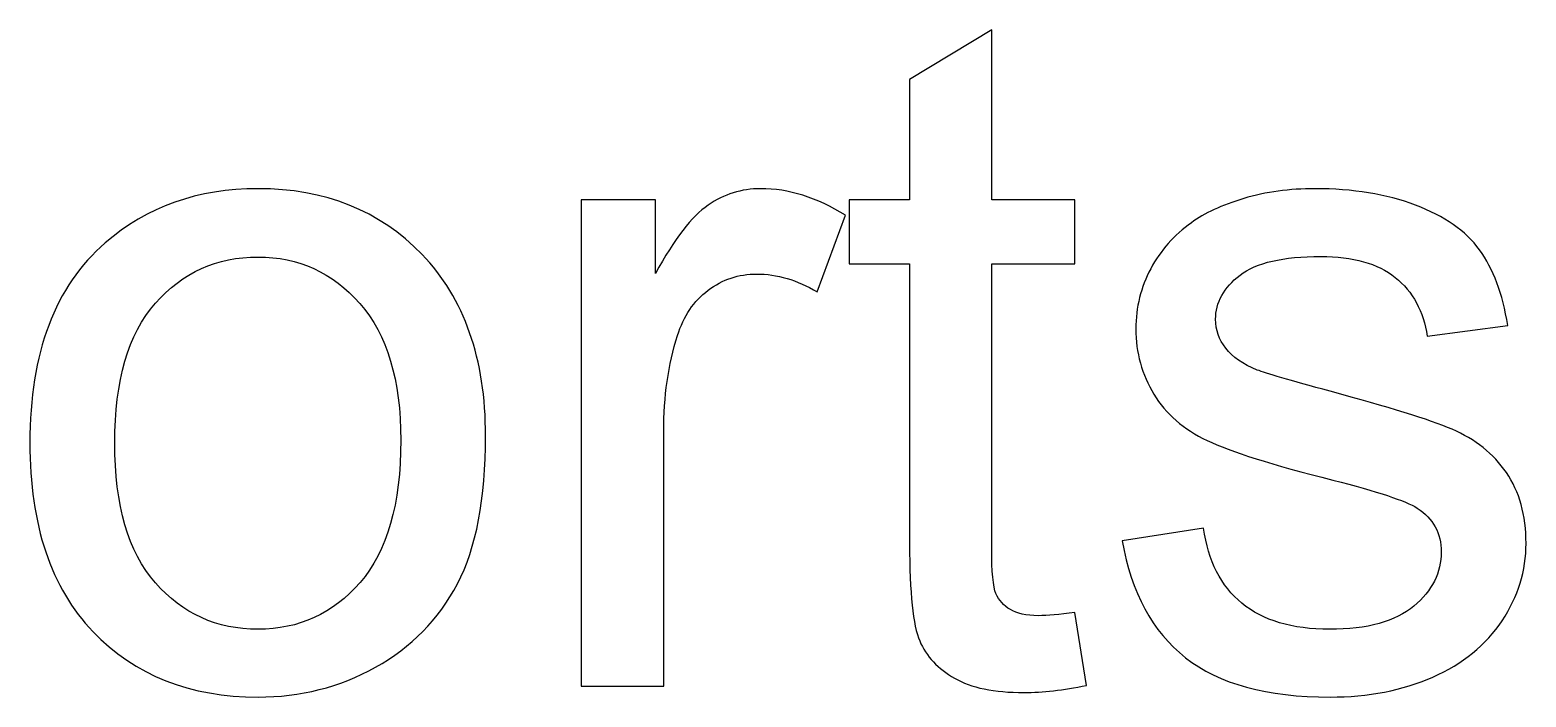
# Model space of a CAD drawing. Header units: centimetres. Extents: x -233 to -82, y 123 to 153.
# Drawn here: x -162.544 to -161.982, y 149.132 to 149.383 of the extents above; entities that cross this region are included whole.
import ezdxf

# ---------------------------------------------------------------- set-up
doc = ezdxf.new("R2010")
doc.units = ezdxf.units.CM
doc.header["$MEASUREMENT"] = 0
doc.layers.add('layer 1', color=7, linetype='Continuous')

msp = doc.modelspace()

# ---------------------------------------------------------------- linework, layer by layer
at = {"layer": 'layer 1'}
for points, knots in [([(-162.1513, 149.16365), (-162.1513, 149.16365), (-162.1469, 149.13625), (-162.1469, 149.13625), (-162.1469, 149.13625), (-162.1556, 149.13445), (-162.1634, 149.13355), (-162.1703, 149.13355), (-162.1703, 149.13355), (-162.1816, 149.13355), (-162.1903, 149.13535), (-162.1965, 149.13895), (-162.1965, 149.13895), (-162.2027, 149.14245), (-162.2071, 149.14715), (-162.2096, 149.15295), (-162.2096, 149.15295), (-162.2121, 149.15875), (-162.2134, 149.17095), (-162.2134, 149.18955), (-162.2134, 149.18955), (-162.2134, 149.18955), (-162.2134, 149.29475), (-162.2134, 149.29475), (-162.2134, 149.29475), (-162.2134, 149.29475), (-162.2361, 149.29475), (-162.2361, 149.29475), (-162.2361, 149.29475), (-162.2361, 149.29475), (-162.2361, 149.31885), (-162.2361, 149.31885), (-162.2361, 149.31885), (-162.2361, 149.31885), (-162.2134, 149.31885), (-162.2134, 149.31885), (-162.2134, 149.31885), (-162.2134, 149.31885), (-162.2134, 149.36415), (-162.2134, 149.36415), (-162.2134, 149.36415), (-162.2134, 149.36415), (-162.1825, 149.38275), (-162.1825, 149.38275), (-162.1825, 149.38275), (-162.1825, 149.38275), (-162.1825, 149.31885), (-162.1825, 149.31885), (-162.1825, 149.31885), (-162.1825, 149.31885), (-162.1513, 149.31885), (-162.1513, 149.31885), (-162.1513, 149.31885), (-162.1513, 149.31885), (-162.1513, 149.29475), (-162.1513, 149.29475), (-162.1513, 149.29475), (-162.1513, 149.29475), (-162.1825, 149.29475), (-162.1825, 149.29475), (-162.1825, 149.29475), (-162.1825, 149.29475), (-162.1825, 149.18775), (-162.1825, 149.18775), (-162.1825, 149.18775), (-162.1825, 149.17895), (-162.182, 149.17325), (-162.1809, 149.17075), (-162.1809, 149.17075), (-162.1798, 149.16825), (-162.178, 149.16625), (-162.1755, 149.16475), (-162.1755, 149.16475), (-162.173, 149.16325), (-162.1695, 149.16245), (-162.165, 149.16245), (-162.165, 149.16245), (-162.1615, 149.16245), (-162.157, 149.16285), (-162.1513, 149.16365)], [0, 0, 0, 0, 0.047619, 0.047619, 0.047619, 0.047619, 0.095238, 0.095238, 0.095238, 0.095238, 0.142857, 0.142857, 0.142857, 0.142857, 0.190476, 0.190476, 0.190476, 0.190476, 0.238095, 0.238095, 0.238095, 0.238095, 0.285714, 0.285714, 0.285714, 0.285714, 0.333333, 0.333333, 0.333333, 0.333333, 0.380952, 0.380952, 0.380952, 0.380952, 0.428571, 0.428571, 0.428571, 0.428571, 0.47619, 0.47619, 0.47619, 0.47619, 0.52381, 0.52381, 0.52381, 0.52381, 0.571429, 0.571429, 0.571429, 0.571429, 0.619048, 0.619048, 0.619048, 0.619048, 0.666667, 0.666667, 0.666667, 0.666667, 0.714286, 0.714286, 0.714286, 0.714286, 0.761905, 0.761905, 0.761905, 0.761905, 0.809524, 0.809524, 0.809524, 0.809524, 0.857143, 0.857143, 0.857143, 0.857143, 0.904762, 0.904762, 0.904762, 0.904762, 1, 1, 1, 1]), ([(-162.5443, 149.22745), (-162.5443, 149.26135), (-162.5349, 149.28635), (-162.516, 149.30265), (-162.516, 149.30265), (-162.5003, 149.31625), (-162.4811, 149.32305), (-162.4585, 149.32305), (-162.4585, 149.32305), (-162.4334, 149.32305), (-162.4128, 149.31485), (-162.3968, 149.29835), (-162.3968, 149.29835), (-162.3809, 149.28185), (-162.3729, 149.25905), (-162.3729, 149.23005), (-162.3729, 149.23005), (-162.3729, 149.20645), (-162.3764, 149.18795), (-162.3835, 149.17445), (-162.3835, 149.17445), (-162.3906, 149.16095), (-162.4008, 149.15055), (-162.4143, 149.14305), (-162.4143, 149.14305), (-162.4278, 149.13555), (-162.4426, 149.13185), (-162.4585, 149.13185), (-162.4585, 149.13185), (-162.4841, 149.13185), (-162.5048, 149.14005), (-162.5206, 149.15645), (-162.5206, 149.15645), (-162.5364, 149.17285), (-162.5443, 149.19655), (-162.5443, 149.22745)], [0, 0, 0, 0, 0.1, 0.1, 0.1, 0.1, 0.2, 0.2, 0.2, 0.2, 0.3, 0.3, 0.3, 0.3, 0.4, 0.4, 0.4, 0.4, 0.5, 0.5, 0.5, 0.5, 0.6, 0.6, 0.6, 0.6, 0.7, 0.7, 0.7, 0.7, 0.8, 0.8, 0.8, 0.8, 1, 1, 1, 1]), ([(-162.3369, 149.13595), (-162.3369, 149.13595), (-162.3369, 149.31885), (-162.3369, 149.31885), (-162.3369, 149.31885), (-162.3369, 149.31885), (-162.309, 149.31885), (-162.309, 149.31885), (-162.309, 149.31885), (-162.309, 149.31885), (-162.309, 149.29115), (-162.309, 149.29115), (-162.309, 149.29115), (-162.3019, 149.30415), (-162.2953, 149.31275), (-162.2892, 149.31685), (-162.2892, 149.31685), (-162.2832, 149.32095), (-162.2766, 149.32305), (-162.2694, 149.32305), (-162.2694, 149.32305), (-162.2589, 149.32305), (-162.2483, 149.31975), (-162.2375, 149.31305), (-162.2375, 149.31305), (-162.2375, 149.31305), (-162.2482, 149.28425), (-162.2482, 149.28425), (-162.2482, 149.28425), (-162.2557, 149.28875), (-162.2633, 149.29095), (-162.2709, 149.29095), (-162.2709, 149.29095), (-162.2777, 149.29095), (-162.2838, 149.28895), (-162.2892, 149.28485), (-162.2892, 149.28485), (-162.2946, 149.28075), (-162.2984, 149.27515), (-162.3007, 149.26785), (-162.3007, 149.26785), (-162.3042, 149.25685), (-162.3059, 149.24485), (-162.3059, 149.23175), (-162.3059, 149.23175), (-162.3059, 149.23175), (-162.3059, 149.13595), (-162.3059, 149.13595), (-162.3059, 149.13595), (-162.3059, 149.13595), (-162.3369, 149.13595), (-162.3369, 149.13595)], [0, 0, 0, 0, 0.071429, 0.071429, 0.071429, 0.071429, 0.142857, 0.142857, 0.142857, 0.142857, 0.214286, 0.214286, 0.214286, 0.214286, 0.285714, 0.285714, 0.285714, 0.285714, 0.357143, 0.357143, 0.357143, 0.357143, 0.428571, 0.428571, 0.428571, 0.428571, 0.5, 0.5, 0.5, 0.5, 0.571429, 0.571429, 0.571429, 0.571429, 0.642857, 0.642857, 0.642857, 0.642857, 0.714286, 0.714286, 0.714286, 0.714286, 0.785714, 0.785714, 0.785714, 0.785714, 0.857143, 0.857143, 0.857143, 0.857143, 1, 1, 1, 1]), ([(-162.1334, 149.19055), (-162.1334, 149.19055), (-162.1028, 149.19535), (-162.1028, 149.19535), (-162.1028, 149.19535), (-162.1011, 149.18305), (-162.0963, 149.17365), (-162.0884, 149.16715), (-162.0884, 149.16715), (-162.0805, 149.16065), (-162.0695, 149.15735), (-162.0554, 149.15735), (-162.0554, 149.15735), (-162.0412, 149.15735), (-162.0306, 149.16025), (-162.0237, 149.16605), (-162.0237, 149.16605), (-162.0168, 149.17185), (-162.0134, 149.17865), (-162.0134, 149.18645), (-162.0134, 149.18645), (-162.0134, 149.19345), (-162.0164, 149.19895), (-162.0225, 149.20295), (-162.0225, 149.20295), (-162.0268, 149.20565), (-162.0373, 149.20915), (-162.0542, 149.21345), (-162.0542, 149.21345), (-162.0769, 149.21915), (-162.0927, 149.22415), (-162.1015, 149.22835), (-162.1015, 149.22835), (-162.1103, 149.23255), (-162.117, 149.23835), (-162.1215, 149.24575), (-162.1215, 149.24575), (-162.126, 149.25315), (-162.1283, 149.26135), (-162.1283, 149.27035), (-162.1283, 149.27035), (-162.1283, 149.27845), (-162.1264, 149.28605), (-162.1227, 149.29295), (-162.1227, 149.29295), (-162.119, 149.29985), (-162.1139, 149.30565), (-162.1074, 149.31025), (-162.1074, 149.31025), (-162.1026, 149.31385), (-162.096, 149.31685), (-162.0877, 149.31935), (-162.0877, 149.31935), (-162.0794, 149.32185), (-162.0704, 149.32305), (-162.0609, 149.32305), (-162.0609, 149.32305), (-162.0466, 149.32305), (-162.034, 149.32095), (-162.0231, 149.31685), (-162.0231, 149.31685), (-162.0122, 149.31275), (-162.0042, 149.30715), (-161.999, 149.30005), (-161.999, 149.30005), (-161.9939, 149.29295), (-161.9903, 149.28355), (-161.9884, 149.27165), (-161.9884, 149.27165), (-161.9884, 149.27165), (-162.0187, 149.26755), (-162.0187, 149.26755), (-162.0187, 149.26755), (-162.0201, 149.27695), (-162.0241, 149.28435), (-162.0307, 149.28965), (-162.0307, 149.28965), (-162.0373, 149.29495), (-162.0466, 149.29755), (-162.0587, 149.29755), (-162.0587, 149.29755), (-162.0729, 149.29755), (-162.083, 149.29525), (-162.0891, 149.29055), (-162.0891, 149.29055), (-162.0952, 149.28585), (-162.0983, 149.28025), (-162.0983, 149.27395), (-162.0983, 149.27395), (-162.0983, 149.26985), (-162.097, 149.26625), (-162.0945, 149.26305), (-162.0945, 149.26305), (-162.092, 149.25975), (-162.088, 149.25695), (-162.0826, 149.25485), (-162.0826, 149.25485), (-162.0795, 149.25365), (-162.0704, 149.25095), (-162.0552, 149.24685), (-162.0552, 149.24685), (-162.0333, 149.24095), (-162.018, 149.23625), (-162.0093, 149.23255), (-162.0093, 149.23255), (-162.0006, 149.22885), (-161.9938, 149.22335), (-161.9889, 149.21625), (-161.9889, 149.21625), (-161.984, 149.20915), (-161.9815, 149.20025), (-161.9815, 149.18965), (-161.9815, 149.18965), (-161.9815, 149.17935), (-161.9845, 149.16965), (-161.9905, 149.16055), (-161.9905, 149.16055), (-161.9966, 149.15145), (-162.0053, 149.14435), (-162.0166, 149.13935), (-162.0166, 149.13935), (-162.028, 149.13435), (-162.0409, 149.13185), (-162.0552, 149.13185), (-162.0552, 149.13185), (-162.079, 149.13185), (-162.0971, 149.13675), (-162.1096, 149.14665), (-162.1096, 149.14665), (-162.1221, 149.15655), (-162.13, 149.17115), (-162.1334, 149.19055)], [0, 0, 0, 0, 0.029412, 0.029412, 0.029412, 0.029412, 0.058824, 0.058824, 0.058824, 0.058824, 0.088235, 0.088235, 0.088235, 0.088235, 0.117647, 0.117647, 0.117647, 0.117647, 0.147059, 0.147059, 0.147059, 0.147059, 0.176471, 0.176471, 0.176471, 0.176471, 0.205882, 0.205882, 0.205882, 0.205882, 0.235294, 0.235294, 0.235294, 0.235294, 0.264706, 0.264706, 0.264706, 0.264706, 0.294118, 0.294118, 0.294118, 0.294118, 0.323529, 0.323529, 0.323529, 0.323529, 0.352941, 0.352941, 0.352941, 0.352941, 0.382353, 0.382353, 0.382353, 0.382353, 0.411765, 0.411765, 0.411765, 0.411765, 0.441176, 0.441176, 0.441176, 0.441176, 0.470588, 0.470588, 0.470588, 0.470588, 0.5, 0.5, 0.5, 0.5, 0.529412, 0.529412, 0.529412, 0.529412, 0.558824, 0.558824, 0.558824, 0.558824, 0.588235, 0.588235, 0.588235, 0.588235, 0.617647, 0.617647, 0.617647, 0.617647, 0.647059, 0.647059, 0.647059, 0.647059, 0.676471, 0.676471, 0.676471, 0.676471, 0.705882, 0.705882, 0.705882, 0.705882, 0.735294, 0.735294, 0.735294, 0.735294, 0.764706, 0.764706, 0.764706, 0.764706, 0.794118, 0.794118, 0.794118, 0.794118, 0.823529, 0.823529, 0.823529, 0.823529, 0.852941, 0.852941, 0.852941, 0.852941, 0.882353, 0.882353, 0.882353, 0.882353, 0.911765, 0.911765, 0.911765, 0.911765, 0.941176, 0.941176, 0.941176, 0.941176, 1, 1, 1, 1]), ([(-162.5124, 149.22745), (-162.5124, 149.20395), (-162.5073, 149.18645), (-162.4971, 149.17485), (-162.4971, 149.17485), (-162.4869, 149.16315), (-162.474, 149.15735), (-162.4585, 149.15735), (-162.4585, 149.15735), (-162.4431, 149.15735), (-162.4303, 149.16325), (-162.4201, 149.17495), (-162.4201, 149.17495), (-162.4099, 149.18665), (-162.4048, 149.20445), (-162.4048, 149.22845), (-162.4048, 149.22845), (-162.4048, 149.25105), (-162.4099, 149.26815), (-162.4202, 149.27985), (-162.4202, 149.27985), (-162.4305, 149.29155), (-162.4432, 149.29735), (-162.4585, 149.29735), (-162.4585, 149.29735), (-162.474, 149.29735), (-162.4869, 149.29155), (-162.4971, 149.27995), (-162.4971, 149.27995), (-162.5073, 149.26835), (-162.5124, 149.25085), (-162.5124, 149.22745)], [0, 0, 0, 0, 0.111111, 0.111111, 0.111111, 0.111111, 0.222222, 0.222222, 0.222222, 0.222222, 0.333333, 0.333333, 0.333333, 0.333333, 0.444444, 0.444444, 0.444444, 0.444444, 0.555556, 0.555556, 0.555556, 0.555556, 0.666667, 0.666667, 0.666667, 0.666667, 0.777778, 0.777778, 0.777778, 0.777778, 1, 1, 1, 1])]:
    msp.add_open_spline(points, degree=3, knots=knots, dxfattribs=at)

doc.saveas('drawing.dxf')
